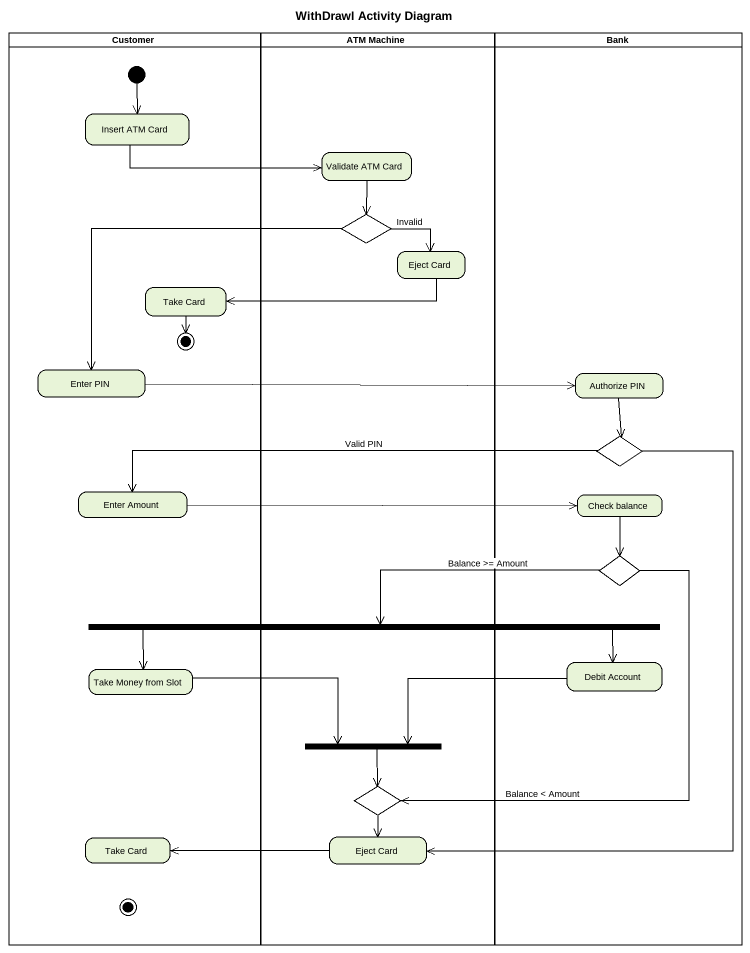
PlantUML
@startuml
title WithDrawl Activity Diagram
hide empty description
state Customer <<partition>> {
  state "Insert ATM Card" as Insert_ATM_Card
  state "Take Card" as Take_Card
  state final1 <<end>>
  state "Enter PIN" as Enter_PIN
  state "Enter Amount" as Enter_Amount
  state "Take Money from Slot" as Take_Money_from_Slot
  state "Take Card" as Take_Card_2
  state final2 <<end>>
  [*] --> Insert_ATM_Card
}
state "ATM Machine" as ATM_Machine <<partition>> {
  state "Validate ATM Card" as Validate_ATM_Card
  state choice1 <<choice>>
  state "Eject Card" as Eject_Card
  state fork2 <<join>>
  state choice4 <<choice>>
  state "Eject Card" as Eject_Card_2
}
state Bank <<partition>> {
  state "Authorize PIN" as Authorize_PIN
  state choice2 <<choice>>
  state "Check balance" as Check_balance
  state choice3 <<choice>>
  state "Debit Account" as Debit_Account
}
state fork1 <<fork>>
Insert_ATM_Card -right-> Validate_ATM_Card
Validate_ATM_Card --> choice1
choice1 -right-> Eject_Card : Invalid
choice1 -left-> Enter_PIN
Eject_Card -left-> Take_Card
Take_Card --> final1
Enter_PIN -right-> Authorize_PIN
Authorize_PIN --> choice2
choice2 -left-> Enter_Amount : Valid PIN
choice2 --> Eject_Card_2
Enter_Amount -right-> Check_balance
Check_balance --> choice3
choice3 -left-> fork1 : Balance >= Amount
choice3 --> choice4 : Balance < Amount
fork1 -left-> Take_Money_from_Slot
fork1 -right-> Debit_Account
Take_Money_from_Slot -right-> fork2
Debit_Account -left-> fork2
fork2 --> choice4
choice4 --> Eject_Card_2
Eject_Card_2 -left-> Take_Card_2
@enduml
